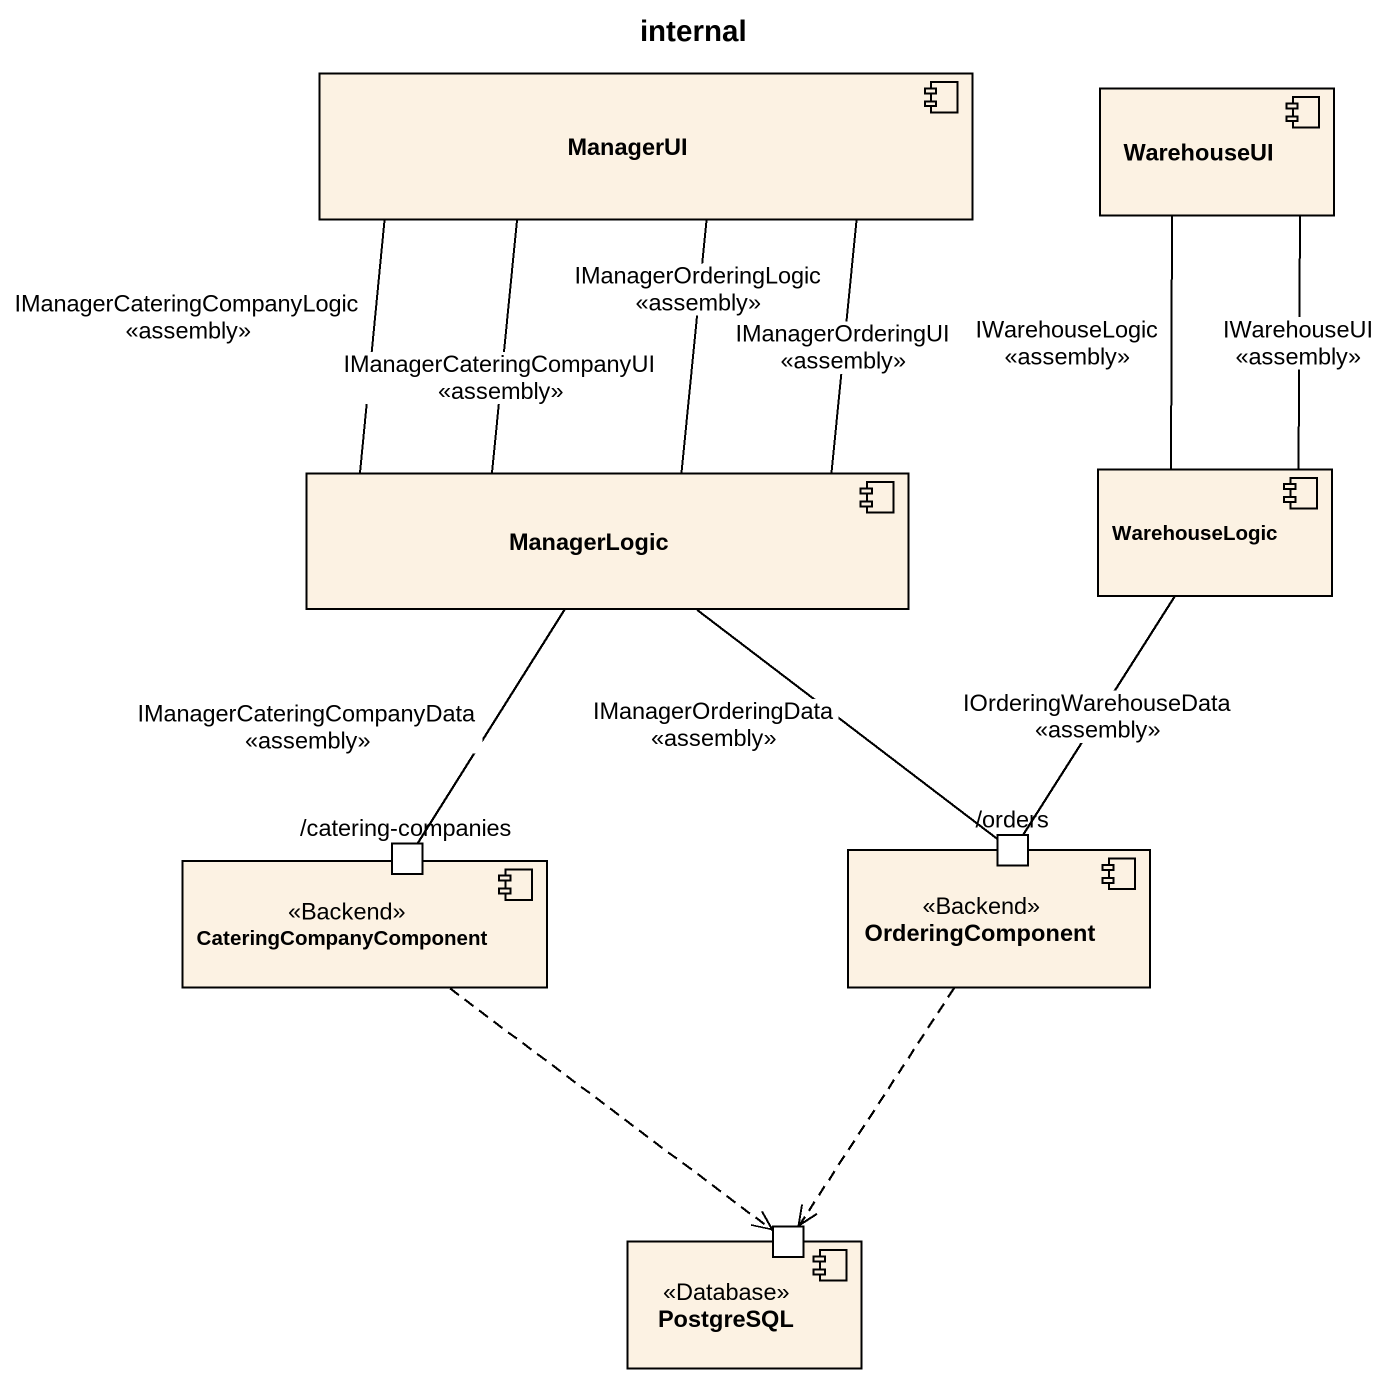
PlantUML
@startuml
title internal
component ManagerUI
component WarehouseUI
component ManagerLogic
component WarehouseLogic
component CateringCompanyComponent <<Backend>> {
  port "/catering-companies" as catering_companies
}
component OrderingComponent <<Backend>> {
  port "/orders" as orders
}
component PostgreSQL <<Database>> {
  port " " as port1
}
ManagerUI -- ManagerLogic : IManagerOrderingLogic\n<<assembly>>
ManagerUI -- ManagerLogic : IManagerCateringCompanyLogic\n<<assembly>>
WarehouseUI -- WarehouseLogic : IWarehouseLogic\n<<assembly>>
ManagerLogic -up- ManagerUI : IManagerOrderingUI\n<<assembly>>
ManagerLogic -up- ManagerUI : IManagerCateringCompanyUI\n<<assembly>>
ManagerLogic -- catering_companies : IManagerCateringCompanyData\n<<assembly>>
ManagerLogic -- orders : IManagerOrderingData\n<<assembly>>
WarehouseLogic -up- WarehouseUI : IWarehouseUI\n<<assembly>>
WarehouseLogic -- orders : IOrderingWarehouseData\n<<assembly>>
CateringCompanyComponent ..> port1
OrderingComponent ..> port1
@enduml
